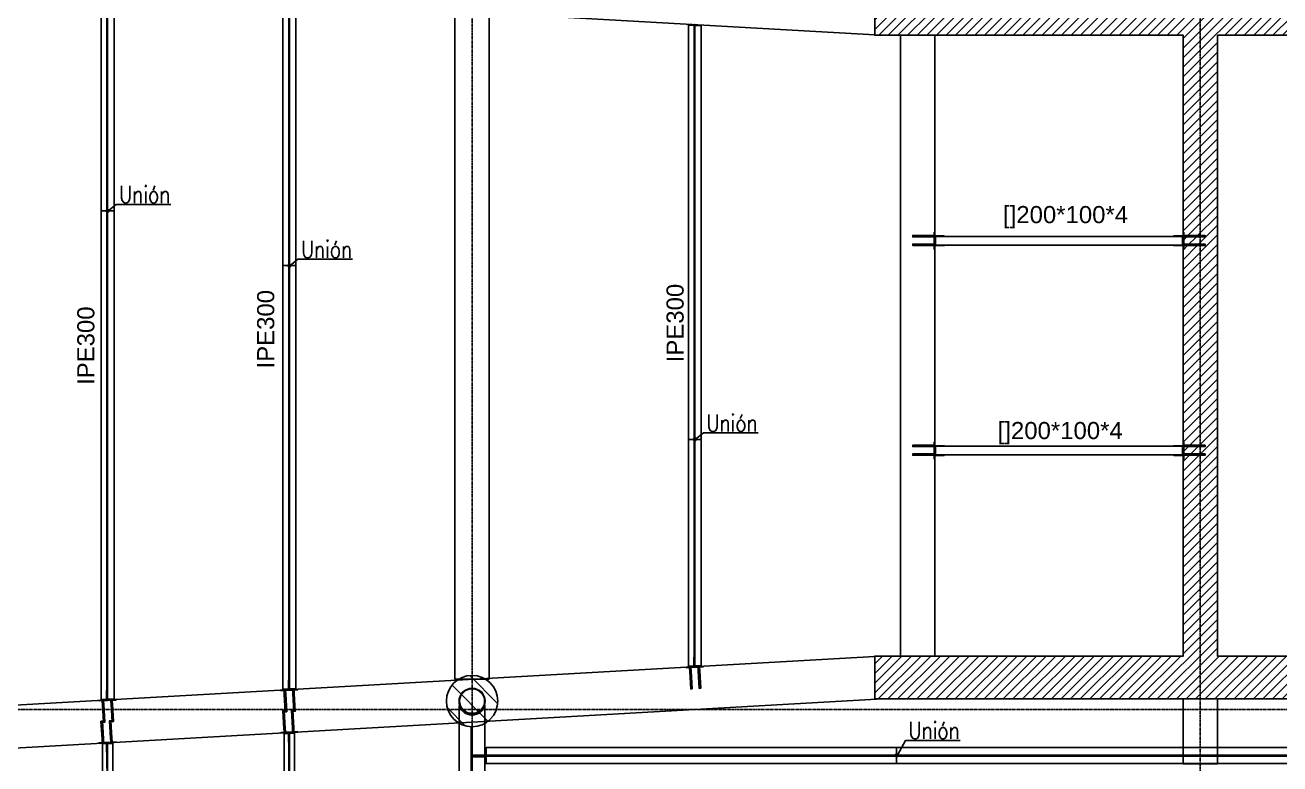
# Model space of a CAD drawing. Header units: millimetres. Extents: x -12345 to 95575, y -10691 to 31862.
# Drawn here: x 28782 to 43429, y 7867 to 16494 of the extents above; entities that cross this region are included whole.
import ezdxf
from ezdxf.enums import TextEntityAlignment as Align

# ---------------------------------------------------------------- set-up
doc = ezdxf.new("R2010")
doc.units = ezdxf.units.MM
doc.header["$LTSCALE"] = 0.9
doc.linetypes.add('DXK_LINE_DOT3', pattern=[5.9187, 2.979, -0.9799, 0.9799, -0.9799])
for name, color, linetype, lineweight in [('E_COLUMNAS', 1, 'Continuous', 18), ('E_COLUMNAS-1', 1, 'Continuous', 25), ('E_TEXTO', 3, 'Continuous', 9), ('E_VIGAS-1', 254, 'Continuous', 25), ('E_VIGAS-2', 5, 'Continuous', 25)]:
    doc.layers.add(name, color=color, linetype=linetype, lineweight=lineweight)
for name, color, linetype in [('HCB-ACH_PANT', 253, 'Continuous'), ('HCB-EJES', 1, 'Continuous'), ('HCB_ALMA', 8, 'Continuous'), ('HCB_PANTALLAS', 6, 'Continuous'), ('HCB_PLATINA', 4, 'Continuous'), ('HCB_VIGAS', 4, 'Continuous'), ('UNIÒN', 6, 'Continuous')]:
    doc.layers.add(name, color=color, linetype=linetype)
doc.styles.add('CNI_COTAS', font='romans.shx', dxfattribs={"width": 0.8})
doc.styles.add('VERDANA', font='arial.ttf')
doc.dimstyles.new('UNIÒN', dxfattribs={"dimscale": 0, "dimtxt": 200, "dimasz": 60, "dimexe": 4, "dimexo": 4, "dimgap": 15, "dimtad": 1, "dimdec": 0, "dimzin": 4, "dimdsep": 46, "dimtxsty": 'CNI_COTAS', "dimcen": -0.09, "dimclrd": 6, "dimclrt": 3, "dimadec": 0, "dimazin": 0, "dimtfac": 1, "dimtdec": 0, "dimtmove": 2, "dimatfit": 0, "dimfxl": 0.05, "dimtolj": 1, "dimtzin": 0, "dimarcsym": 0})

msp = doc.modelspace()

# ---------------------------------------------------------------- hatches: boundary and pattern name
at = {"layer": 'E_COLUMNAS'}
h = msp.add_hatch(dxfattribs=at)
h.set_pattern_fill('FP_22', color=256, scale=1000, style=0, pattern_type=2)
h.set_pattern_definition([(135, (82662.18, -140662), (-159.09903, -159.09903), [])])
h.paths.add_polyline_path([(34000.2, 8300), (34058.7, 8305.8), (34115, 8322.8), (34166.8, 8350.6), (34212.3, 8387.9), (34249.6, 8433.3), (34277.3, 8485.2), (34294.4, 8541.5), (34300.2, 8600), (34293.4, 8661.7), (34277.3, 8714.8), (34249.6, 8766.7), (34212.3, 8812.1), (34166.8, 8849.4), (34115, 8877.2), (34058.7, 8894.2), (34000.2, 8900), (33941.6, 8894.2), (33885.4, 8877.2), (33833.5, 8849.4), (33788, 8812.1), (33750.7, 8766.7), (33723, 8714.8), (33705.9, 8658.5), (33700.2, 8600), (33705.9, 8541.5), (33723, 8485.2), (33750.7, 8433.3), (33788, 8387.9), (33833.5, 8350.6), (33885.4, 8322.8), (33941.6, 8305.8)])
at = {"layer": 'HCB-ACH_PANT'}
h = msp.add_hatch(dxfattribs=at)
h.set_pattern_fill('ANSI31', color=256, scale=25)
h.set_pattern_definition([(45, (-13332.36, -5955.66), (-56.1266, 56.1266), [])])
h.paths.add_polyline_path([(46300.2, 16875.2), (44724.4, 16875.2), (44724.4, 16869.2), (44686.5, 16869.2), (44686.5, 16823.7), (44686.5, 16619.2), (44670.5, 16619.2), (44670.5, 16823.7), (44670.5, 16869.2), (44586.5, 16869.2), (44586.5, 16823.7), (44586.5, 16619.2), (44570.5, 16619.2), (44570.5, 16823.7), (44570.5, 16869.2), (44524.4, 16869.2), (42599.5, 16871.1), (42599.5, 16869.2), (42561.5, 16869.2), (42561.5, 16823.7), (42561.5, 16619.2), (42545.5, 16619.2), (42545.5, 16823.7), (42545.5, 16869.2), (42500, 16869.2), (42500, 14031.2), (42556.2, 14031.2), (42556.2, 14015.2), (42500, 14015.2), (42500, 13931.2), (42556.2, 13931.2), (42556.2, 13915.2), (42500, 13915.2), (42500, 11581.2), (42556.2, 11581.2), (42556.2, 11565.2), (42500, 11565.2), (42500, 11481.2), (42556.2, 11481.2), (42556.2, 11465.2), (42500, 11465.2), (42500, 8625.2), (46300.2, 8625.2), (46300.2, 9125.2), (42700.2, 9125.2), (42700.2, 16375.2), (46300.2, 16375.2)])
h.paths.add_polyline_path([(42445.5, 16823.7), (42445.5, 16869.2), (42399.5, 16869.2), (40474.4, 16872.3), (40474.4, 16869.2), (40436.5, 16869.2), (40436.5, 16823.7), (40436.5, 16619.2), (40420.5, 16619.2), (40420.5, 16823.7), (40420.5, 16869.2), (40336.5, 16869.2), (40336.5, 16823.7), (40336.5, 16619.2), (40320.5, 16619.2), (40320.5, 16823.7), (40320.5, 16869.2), (40274.4, 16869.2), (39468.1, 16872.2), (39468.1, 16869.2), (39430.2, 16869.2), (39430.2, 16823.7), (39430.2, 16619.2), (39414.2, 16619.2), (39414.2, 16823.7), (39414.2, 16869.2), (39330.2, 16869.2), (39330.2, 16823.7), (39330.2, 16619.2), (39314.2, 16619.2), (39314.2, 16823.7), (39314.2, 16869.2), (39268.1, 16869.2), (38904.8, 16873), (38904.8, 16869.2), (38866.9, 16869.2), (38866.9, 16823.7), (38866.9, 16619.2), (38850.9, 16619.2), (38850.9, 16823.7), (38850.9, 16869.2), (38766.9, 16869.2), (38766.9, 16823.7), (38766.9, 16619.2), (38750.9, 16619.2), (38750.9, 16823.7), (38750.9, 16869.2), (38700.2, 16869.2), (38700.2, 16375.2), (42300.2, 16375.2), (42300.2, 14069.1), (42306.2, 14069.1), (42306.2, 14031.2), (42351.7, 14031.2), (42500, 14031.2), (42500, 16869.2), (42461.5, 16869.2), (42461.5, 16823.7), (42461.5, 16619.2), (42445.5, 16619.2)])
h.paths.add_polyline_path([(42500, 11465.2), (42351.7, 11465.2), (42306.2, 11465.2), (42306.2, 11419.1), (42300.2, 9125.2), (38700.2, 9125.2), (38700.2, 8625.2), (42500, 8625.2)])
h.paths.add_polyline_path([(42500, 13915.2), (42351.7, 13915.2), (42306.2, 13915.2), (42306.2, 13869.1), (42303.4, 11619.1), (42306.2, 11619.1), (42306.2, 11581.2), (42351.7, 11581.2), (42500, 11581.2)])
h.paths.add_polyline_path([(42500, 14015.2), (42351.7, 14015.2), (42314.2, 14015.2), (42308.5, 14017.5), (42307.7, 14019.5), (42306.2, 14023.2), (42306.2, 13923.2), (42307.7, 13926.8), (42308.5, 13928.8), (42314.2, 13931.2), (42351.7, 13931.2), (42500, 13931.2)])
h.paths.add_polyline_path([(42500, 11565.2), (42351.7, 11565.2), (42314.2, 11565.2), (42308.5, 11567.5), (42307.7, 11569.5), (42306.2, 11573.2), (42306.2, 11473.2), (42307.7, 11476.8), (42308.5, 11478.8), (42314.2, 11481.2), (42351.7, 11481.2), (42500, 11481.2)])

# ---------------------------------------------------------------- linework, layer by layer
at = {"layer": 'E_COLUMNAS', "linetype": 'Continuous'}
for radius in [152.5, 142.5]:
    msp.add_circle((34000, 8600), radius, dxfattribs=at)
at = {"layer": 'E_COLUMNAS-1'}
msp.add_circle((34000, 8600), 300, dxfattribs=at)
at = {"layer": 'E_VIGAS-1', "color": 30, "true_color": 0xf26722}
for p, q in [((33800, 16649.9), (33800, 8856.7)), ((34200, 16649.9), (34200, 8856.7)), ((33800, 8856.7), (34200, 8856.7))]:
    msp.add_line(p, q, dxfattribs=at)
for points in [[(39400.2, 9125.2), (39000.2, 9125.2), (39000.2, 16375.2), (39400.2, 16375.2), (39400.2, 9125.2)], [(42700.2, 8625.2), (42700.2, 7872.5), (42700.2, 7867.5), (42300.2, 7867.5), (42300.2, 7872.5), (42300.2, 8625.2)]]:
    msp.add_lwpolyline(points, dxfattribs=at)
at = {"layer": 'E_VIGAS-2', "color": 30, "true_color": 0xf26722}
for p, q in [((38700.2, 16380.4), (25492.9, 17130.1)), ((38789.3, 8625.2), (25500.2, 7872.1))]:
    msp.add_line(p, q, dxfattribs=at)
msp.add_lwpolyline([(25500.2, 7872.1), (25500.2, 8372.1), (38700.2, 9120.9)], dxfattribs=at)
at = {"layer": 'HCB-EJES', "linetype": 'DXK_LINE_DOT3'}
for p, q in [((34000, -3906.8), (34000, 29407)), ((42500, -3906.8), (42500, 29407)), ((-10844.5, 8500), (94075, 8500))]:
    msp.add_line(p, q, dxfattribs=at)
at = {"layer": 'HCB_ALMA'}
for p, q in [((29737.9, 8630.5), (29737.9, 16871.8)), ((29745, 8630.5), (29745, 16871.8)), ((31860.4, 8750.7), (31860.4, 16751.3)), ((31867.5, 8750.7), (31867.5, 16751.3)), ((36592.9, 9001.4), (36592.9, 16490)), ((36600, 9001.8), (36600, 16489.6)), ((31864, 1708.3), (31860.4, 8216.8)), ((31871.1, 1708.3), (31867.5, 8216.8)), ((33990.7, 712.7), (33990.7, 8300)), ((34002.2, 712.7), (34002.2, 8300)), ((29741.5, 1708.4), (29737.9, 8096.5)), ((29748.6, 1708.4), (29745, 8096.5)), ((34159.1, 7967.2), (46714.5, 7967.1)), ((34159.1, 7957.8), (46714.5, 7957.8))]:
    msp.add_line(p, q, dxfattribs=at)
at = {"layer": 'HCB_PANTALLAS'}
msp.add_lwpolyline([(42700.1, 16375.3), (46300.1, 16375.3), (46300.1, 16875.3), (38700.1, 16875.3), (38700.1, 16375.3), (42300.1, 16375.3), (42300.1, 9125.3), (38700.1, 9125.3), (38700.1, 8625.3), (46300.1, 8625.3), (46300.1, 9125.3), (42700.1, 9125.3)], close=True, dxfattribs=at)
at = {"layer": 'HCB_PLATINA', "color": 8}
msp.add_line((29670, 8618.7), (29820, 8627.2), dxfattribs=at)
at = {"layer": 'HCB_VIGAS'}
for points in [[(29670, 8618.7), (29670, 16883), (29820, 16874.5), (29820, 8627.2)], [(31792.5, 16762.5), (31942.5, 16754), (31942.5, 8747.6), (31792.5, 8739.1), (31792.5, 16762.5)], [(31807.5, 8219.5), (31807.5, 1708.4), (31927.5, 1708.4), (31927.5, 8226.3), (31807.5, 8219.5)], [(29685, 8099.3), (29805, 8106.1), (29805, 1708.4), (29685, 1708.4), (29685, 8099.3)], [(34162.7, 7870), (46718, 7870), (46718, 8060), (42287.5, 8060), (34162.7, 8057.5), (34162.7, 7870), (34162.7, 7870)]]:
    msp.add_lwpolyline(points, dxfattribs=at)
for points in [[(36525, 9007.5), (36525, 16493.9), (36675, 16485.4), (36675, 9016)], [(36594.1, 16500), (36600, 16499.6), (36600.1, 16489.8), (36600.1, 16389.8), (36594.1, 16389.8), (36594.1, 16489.8)], [(39394.2, 13875.2), (39394.2, 14075.2), (39400.2, 14075.2), (39400.2, 13875.2)], [(42306.2, 13875.2), (42306.2, 14075.2), (42300.2, 14075.2), (42300.2, 13875.2)], [(39400.2, 14031.2), (39400.2, 14025.2), (39410.2, 14025.2), (39510.2, 14025.2), (39510.2, 14031.2), (39410.2, 14031.2)], [(39400.2, 13919.2), (39400.2, 13925.2), (39410.2, 13925.2), (39510.2, 13925.2), (39510.2, 13919.2), (39410.2, 13919.2)], [(42300.2, 14031.2), (42300.2, 14025.2), (42290.2, 14025.2), (42190.2, 14025.2), (42190.2, 14031.2), (42290.2, 14031.2)], [(42300.2, 13919.2), (42300.2, 13925.2), (42290.2, 13925.2), (42190.2, 13925.2), (42190.2, 13919.2), (42290.2, 13919.2)], [(39394.2, 11425.2), (39394.2, 11625.2), (39400.2, 11625.2), (39400.2, 11425.2)], [(39400.2, 11581.2), (39400.2, 11575.2), (39410.2, 11575.2), (39510.2, 11575.2), (39510.2, 11581.2), (39410.2, 11581.2)], [(42300.2, 11581.2), (42300.2, 11575.2), (42290.2, 11575.2), (42190.2, 11575.2), (42190.2, 11581.2), (42290.2, 11581.2)], [(42306.2, 11425.2), (42306.2, 11625.2), (42300.2, 11625.2), (42300.2, 11425.2)], [(39400.2, 11469.2), (39400.2, 11475.2), (39410.2, 11475.2), (39510.2, 11475.2), (39510.2, 11469.2), (39410.2, 11469.2)], [(42300.2, 11469.2), (42300.2, 11475.2), (42290.2, 11475.2), (42190.2, 11475.2), (42190.2, 11469.2), (42290.2, 11469.2)], [(36588, 9001.3), (36593.9, 9001.6), (36594, 9011.4), (36594, 9111.4), (36588, 9111.4), (36588, 9011.4)], [(36699.6, 9001.5), (36499.9, 8990), (36499.6, 8996), (36699.3, 9007.5)], [(31855.5, 8732.8), (31861.4, 8733.1), (31861.5, 8743), (31861.5, 8843), (31855.5, 8843), (31855.5, 8743)], [(29733, 8612.4), (29738.9, 8612.7), (29739, 8622.6), (29739, 8722.6), (29733, 8722.6), (29733, 8622.6)], [(31967.1, 8733), (31767.4, 8721.6), (31767.1, 8727.5), (31966.8, 8739)], [(29844.6, 8612.6), (29644.9, 8601.2), (29644.6, 8607.1), (29844.3, 8618.6)], [(31967, 8244.9), (31767.3, 8233), (31767.7, 8227), (31967.3, 8238.9)], [(31855.5, 8122.4), (31861.4, 8122.8), (31861.5, 8132.6), (31861.5, 8232.6), (31855.5, 8232.6), (31855.5, 8132.6)], [(29844.5, 8124.6), (29644.8, 8112.7), (29645.2, 8106.7), (29844.8, 8118.6)], [(29733, 8002.2), (29738.9, 8002.5), (29739, 8012.3), (29739, 8112.3), (29733, 8112.3), (29733, 8012.3)], [(34002.2, 7950.2), (34002.2, 7960.2), (34150, 7960.1), (34150, 7950.1)], [(34012.2, 7960.2), (34012.2, 7967.3), (34162.7, 7967.2), (34162.7, 7960.1)]]:
    msp.add_lwpolyline(points, close=True, dxfattribs=at)
at = {"layer": 'HCB_VIGAS', "color": 5}
for points in [[(39392.7, 14025.6), (39394.2, 14029.3), (39392.7, 14032.9), (39391.9, 14034.9), (39386.2, 14037.3), (39348.7, 14037.3), (39144.2, 14037.3), (39144.2, 14021.3), (39348.7, 14021.3), (39386.2, 14021.3), (39391.9, 14023.6)], [(39392.7, 13925.6), (39394.2, 13929.3), (39392.7, 13932.9), (39391.9, 13934.9), (39386.2, 13937.3), (39348.7, 13937.3), (39144.2, 13937.3), (39144.2, 13921.3), (39348.7, 13921.3), (39386.2, 13921.3), (39391.9, 13923.6)], [(42307.7, 14025.6), (42306.2, 14029.3), (42307.7, 14032.9), (42308.5, 14034.9), (42314.2, 14037.3), (42351.7, 14037.3), (42556.2, 14037.3), (42556.2, 14021.3), (42351.7, 14021.3), (42314.2, 14021.3), (42308.5, 14023.6)], [(42307.7, 13925.6), (42306.2, 13929.3), (42307.7, 13932.9), (42308.5, 13934.9), (42314.2, 13937.3), (42351.7, 13937.3), (42556.2, 13937.3), (42556.2, 13921.3), (42351.7, 13921.3), (42314.2, 13921.3), (42308.5, 13923.6)], [(39392.7, 11575.6), (39394.2, 11579.3), (39392.7, 11582.9), (39391.9, 11584.9), (39386.2, 11587.3), (39348.7, 11587.3), (39144.2, 11587.3), (39144.2, 11571.3), (39348.7, 11571.3), (39386.2, 11571.3), (39391.9, 11573.6)], [(42307.7, 11575.6), (42306.2, 11579.3), (42307.7, 11582.9), (42308.5, 11584.9), (42314.2, 11587.3), (42351.7, 11587.3), (42556.2, 11587.3), (42556.2, 11571.3), (42351.7, 11571.3), (42314.2, 11571.3), (42308.5, 11573.6)], [(39392.7, 11475.6), (39394.2, 11479.3), (39392.7, 11482.9), (39391.9, 11484.9), (39386.2, 11487.3), (39348.7, 11487.3), (39144.2, 11487.3), (39144.2, 11471.3), (39348.7, 11471.3), (39386.2, 11471.3), (39391.9, 11473.6)], [(42307.7, 11475.6), (42306.2, 11479.3), (42307.7, 11482.9), (42308.5, 11484.9), (42314.2, 11487.3), (42351.7, 11487.3), (42556.2, 11487.3), (42556.2, 11471.3), (42351.7, 11471.3), (42314.2, 11471.3), (42308.5, 11473.6)], [(36549.5, 8991.3), (36545.8, 8992.6), (36542.2, 8990.9), (36540.3, 8990), (36538.2, 8984.2), (36540.4, 8946.8), (36552.1, 8742.6), (36568.1, 8743.5), (36556.4, 8947.7), (36554.2, 8985.1), (36551.5, 8990.6)], [(36649.3, 8997.1), (36645.6, 8998.4), (36642.1, 8996.7), (36640.1, 8995.7), (36638.1, 8989.9), (36640.2, 8952.5), (36652, 8748.3), (36667.9, 8749.3), (36656.2, 8953.4), (36654, 8990.9), (36651.4, 8996.4)], [(31817, 8722.9), (31813.3, 8724.2), (31809.7, 8722.5), (31807.8, 8721.5), (31805.7, 8715.7), (31807.9, 8678.3), (31819.6, 8474.1), (31835.6, 8475.1), (31823.9, 8679.2), (31821.7, 8716.7), (31819, 8722.2)], [(31916.8, 8728.6), (31913.1, 8729.9), (31909.6, 8728.2), (31907.6, 8727.3), (31905.6, 8721.5), (31907.7, 8684), (31919.5, 8479.9), (31935.4, 8480.8), (31923.7, 8685), (31921.5, 8722.4), (31918.9, 8727.9)], [(29694.5, 8602.5), (29690.8, 8603.8), (29687.2, 8602.1), (29685.3, 8601.1), (29683.2, 8595.3), (29685.4, 8557.9), (29697.1, 8353.7), (29713.1, 8354.7), (29701.4, 8558.8), (29699.2, 8596.3), (29696.5, 8601.8)], [(29794.3, 8608.2), (29790.6, 8609.5), (29787.1, 8607.8), (29785.1, 8606.9), (29783.1, 8601.1), (29785.2, 8563.6), (29797, 8359.5), (29812.9, 8360.4), (29801.2, 8564.6), (29799, 8602), (29796.4, 8607.5)], [(29694.2, 8117.1), (29690.6, 8115.4), (29686.9, 8116.7), (29684.9, 8117.4), (29682.2, 8122.9), (29680, 8160.4), (29667.8, 8364.5), (29683.8, 8365.5), (29695.9, 8161.3), (29698.2, 8123.9), (29696.1, 8118.1)], [(29794, 8123.1), (29790.5, 8121.4), (29786.8, 8122.7), (29784.7, 8123.4), (29782, 8128.9), (29779.8, 8166.3), (29767.6, 8370.5), (29783.6, 8371.4), (29795.7, 8167.3), (29798, 8129.8), (29796, 8124.1)], [(31816.7, 8237.4), (31813.1, 8235.7), (31809.4, 8237), (31807.4, 8237.7), (31804.7, 8243.2), (31802.4, 8280.6), (31790.3, 8484.8), (31806.3, 8485.7), (31818.4, 8281.6), (31820.7, 8244.2), (31818.6, 8238.4)], [(31916.5, 8243.4), (31913, 8241.6), (31909.3, 8242.9), (31907.2, 8243.6), (31904.5, 8249.2), (31902.3, 8286.6), (31890.1, 8490.7), (31906.1, 8491.7), (31918.2, 8287.5), (31920.5, 8250.1), (31918.5, 8244.3)]]:
    msp.add_lwpolyline(points, close=True, dxfattribs=at)
at = {"layer": 'HCB_VIGAS', "linetype": 'Continuous'}
for points in [[(42290.2, 14025.2), (42290.2, 13925.2), (39410.2, 13925.2), (39410.2, 14025.2)], [(39410.2, 11575.2), (42290.2, 11575.2), (42290.2, 11475.2), (39410.2, 11475.2)]]:
    msp.add_lwpolyline(points, close=True, dxfattribs=at)
at = {"layer": 'HCB_VIGAS'}
msp.add_lwpolyline([(33850, 8549.6), (33850, 1699.4), (33850, 1507.9), (33850, 1174.7), (34150, 1174.7), (34150, 1507.9), (34150, 1699.7), (34150, 8549.6, -0.7477657), (33850, 8549.6)], format="xyb", dxfattribs=at)
at = {"layer": 'UNIÒN'}
for points in [[(29670, 14324.9), (29820, 14324.9)], [(31792.5, 13685), (31942.5, 13685)], [(36525, 11656), (36675, 11656)], [(38953.5, 7870), (38953.4, 8059)]]:
    msp.add_lwpolyline(points, dxfattribs=at)
at = {"layer": 'UNIÒN', "color": 2, "const_width": 25}
for points in [[(29732.5, 14324.9, 1), (29757.5, 14324.9, 1)], [(31855, 13685, 1), (31880, 13685, 1)], [(36587.5, 11656, 1), (36612.5, 11656, 1)], [(38953.5, 7952.5, 1), (38953.5, 7977.5, 1)]]:
    msp.add_lwpolyline(points, format="xyb", close=True, dxfattribs=at)

# ---------------------------------------------------------------- texts
at = {"layer": 'E_TEXTO', "style": 'VERDANA'}
for p in [(40926.9, 14181), (40864.5, 11659.4)]:
    msp.add_text('[]200*100*4', height=200, dxfattribs=at).set_placement(p, align=Align.CENTER)
for p in [(31690.4, 12942.7), (36469, 13014.7), (29591, 12750.1)]:
    msp.add_text('IPE300', height=200, rotation=90, dxfattribs=at).set_placement(p, align=Align.CENTER)
at = {"layer": 'UNIÒN', "color": 3, "char_height": 200, "attachment_point": 7, "style": 'CNI_COTAS'}
for insert in [(29881.3, 14415.4), (32003.8, 13775.5), (36736.3, 11746.5), (39095, 8157.7)]:
    msp.add_mtext('Unión', dxfattribs=dict(at, insert=insert))

# ---------------------------------------------------------------- leaders
at = {"layer": 'UNIÒN', "annotation_type": 0, "has_hookline": 1, "hookline_direction": 0, "text_width": 601.9}
for points in [[(29749.7, 14322.5), (29844.8, 14400.4), (29866.3, 14400.4)], [(31872.2, 13682.6), (31967.3, 13760.5), (31988.8, 13760.5)], [(36604.7, 11653.6), (36699.8, 11731.5), (36721.3, 11731.5)], [(38965.1, 7969.6), (39058.5, 8140.5), (39080, 8140.5)]]:
    msp.add_leader(points, dimstyle='UNIÒN', override={"dimscale": 1}, dxfattribs=at)

doc.saveas('drawing.dxf')
